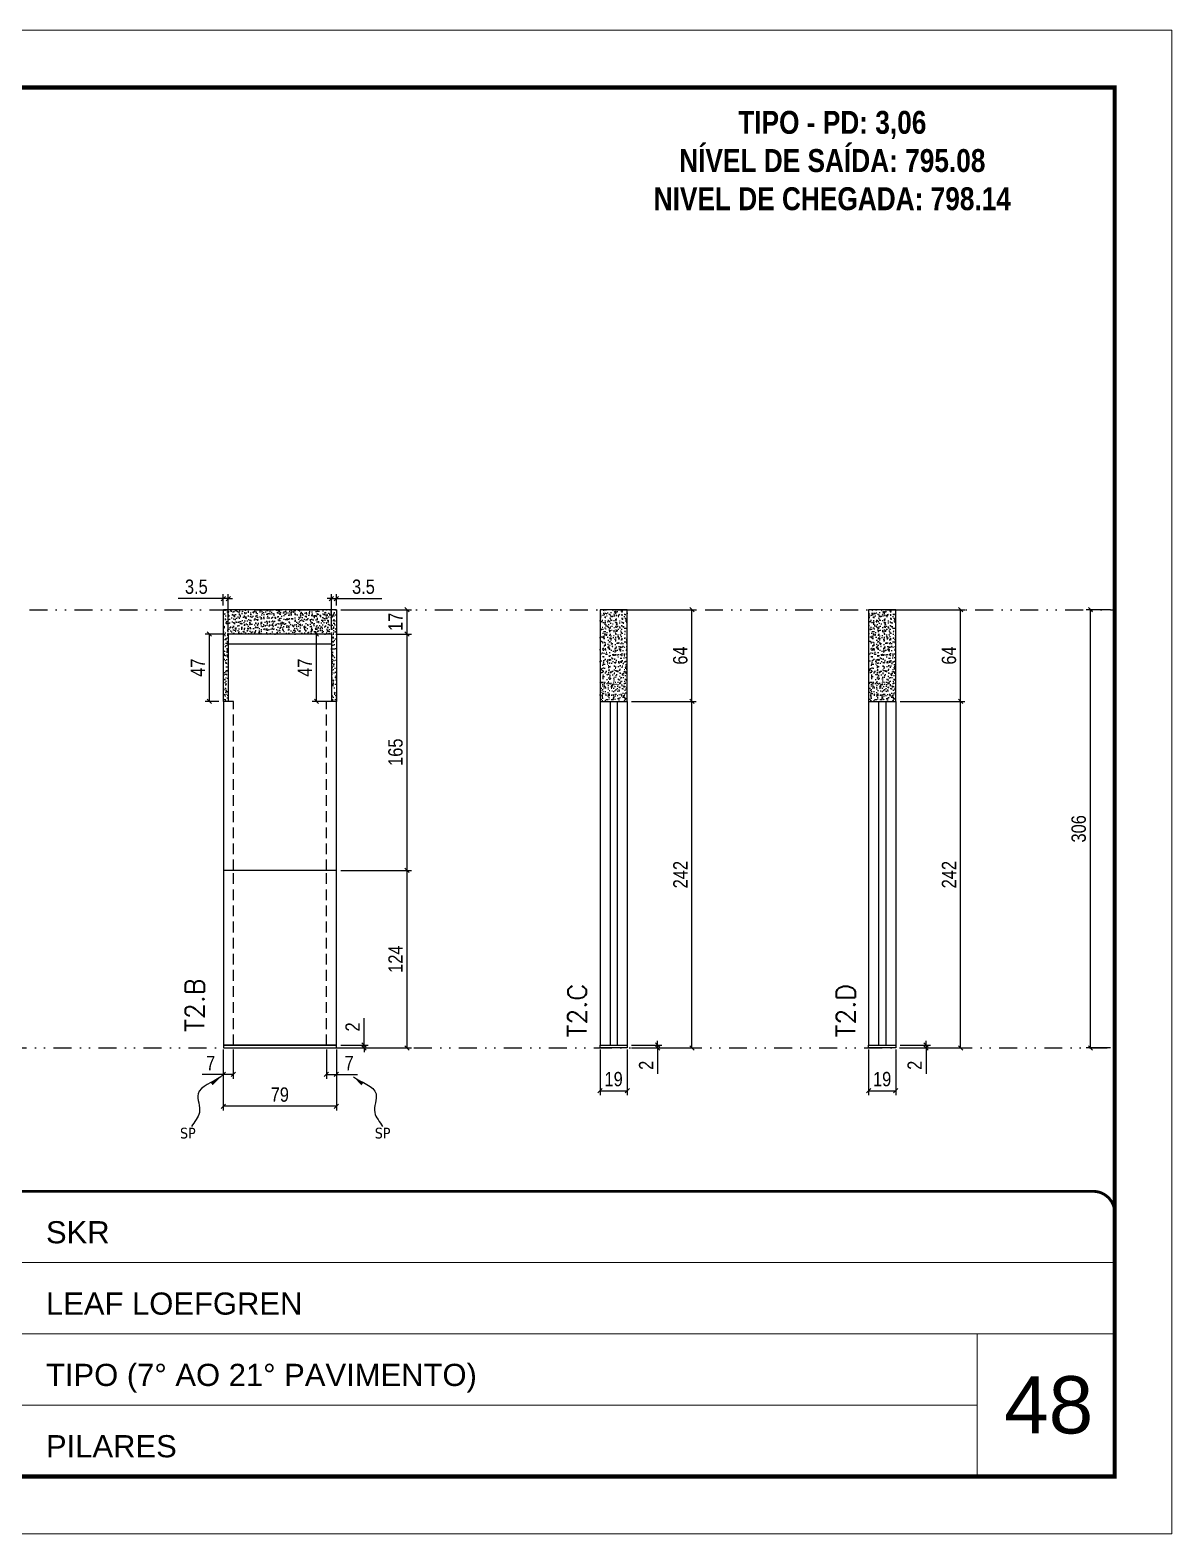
# Model space of a CAD drawing. Extents: x 14400 to 27878, y -21631 to 6985.
# Drawn here: x 19856 to 20653, y -6700 to -5650 of the extents above; entities that cross this region are included whole.
import ezdxf

# ---------------------------------------------------------------- set-up
doc = ezdxf.new("R2010")
doc.units = 0
for name, pattern in [('CONTINUO', [0]), ('DASHED', [0.75, 0.5, -0.25]), ('DIVIDE2', [0.625, 0.25, -0.125, 0, -0.125, 0, -0.125]), ('HIDDEN', [0.375, 0.25, -0.125])]:
    doc.linetypes.add(name, pattern=pattern)
for name, color, linetype, lineweight in [('CARIMBO', 255, 'Continuous', 9), ('Folhas', 255, 'Continuous', 9), ('SARRAFO DE PRESSAO', 251, 'DASHED', 9), ('Texto Seção', 7, 'Continuous', 15)]:
    doc.layers.add(name, color=color, linetype=linetype, lineweight=lineweight)
for name, color, linetype in [('COTA', 241, 'Continuous'), ('NOMENCLATURA', 7, 'Continuous'), ('Nível', 160, 'Continuous'), ('Painéis', 200, 'Continuous'), ('SARR_2.2x7', 40, 'Continuous'), ('Sarrafo de Pressão', 42, 'HIDDEN'), ('texto', 7, 'Continuous')]:
    doc.layers.add(name, color=color, linetype=linetype)
doc.styles.add('ARIAL', font='arial.ttf')
doc.styles.add('COTA TECNICA', font='techl___.ttf', dxfattribs={"height": 10})
doc.styles.add('COTA TECNICA-50', font='techl___.ttf', dxfattribs={"height": 10})
doc.styles.add('REGUA-120', font='ROMANS.shx', dxfattribs={"height": 15})
doc.styles.add('ROMANC', font='techb___.ttf', dxfattribs={"height": 2.5})
doc.styles.get("Standard").update_dxf_attribs({"font": 'arial.ttf'})
doc.dimstyles.new('COTA PAINEL-50', dxfattribs={"dimtxt": 10, "dimasz": 3, "dimexe": 3, "dimexo": 3, "dimgap": 3, "dimtad": 1, "dimdec": 1, "dimzin": 12, "dimdsep": 46, "dimtxsty": 'COTA TECNICA-50', "dimblk1": 'OBLIQUE', "dimblk2": 'OBLIQUE', "dimsah": 1, "dimcen": 0.9, "dimclrd": 4, "dimclre": 4, "dimclrt": 240, "dimadec": 1, "dimazin": 3, "dimtfac": 1, "dimtdec": 1, "dimtmove": 0, "dimatfit": 3, "dimfxl": 1, "dimtolj": 1, "dimtzin": 12, "dimarcsym": 0})
doc.dimstyles.new('PAINEL', dxfattribs={"dimtxt": 10, "dimasz": 3, "dimexe": 3, "dimexo": 3, "dimgap": 3, "dimtad": 1, "dimdec": 1, "dimzin": 12, "dimdsep": 46, "dimtxsty": 'COTA TECNICA', "dimblk1": 'OBLIQUE', "dimblk2": 'OBLIQUE', "dimsah": 1, "dimcen": 0.9, "dimclrd": 4, "dimclre": 4, "dimclrt": 240, "dimadec": 1, "dimazin": 3, "dimtfac": 1, "dimtdec": 1, "dimtmove": 0, "dimatfit": 3, "dimfxl": 1, "dimtolj": 1, "dimtzin": 12, "dimarcsym": 0})
doc.dimstyles.get("Standard").update_dxf_attribs({"dimtxt": 0.18, "dimasz": 0.18, "dimexe": 0.18, "dimexo": 0.0625, "dimgap": 0.09, "dimtad": 0, "dimtih": 1, "dimtoh": 1, "dimdec": 4, "dimzin": 0, "dimdsep": 46, "dimtxsty": 'Standard', "dimcen": 0.09, "dimadec": 0, "dimazin": 0, "dimtfac": 1, "dimtdec": 4, "dimtofl": 0, "dimtmove": 0, "dimatfit": 3, "dimfxl": 1, "dimtolj": 1, "dimtzin": 0, "dimarcsym": 0})

# ---------------------------------------------------------------- blocks, each defined once
blk = doc.blocks.new('9999999999')
at = {"color": 30, "linetype": 'CONTINUO'}
for p, q in [((98564.6, 34379.6), (99584, 34379.6)), ((98564.6, 34329.8), (99488, 34329.8)), ((99584, 34329.8), (99488, 34329.8)), ((99488, 34329.8), (99488, 34230.2)), ((98564.6, 34280), (99488, 34280))]:
    blk.add_line(p, q, dxfattribs=at)
at = {"color": 30, "linetype": 'CONTINUO', "const_width": 2}
blk.add_lwpolyline([(99584, 34230.2), (99584, 34414.4, 0.414214), (99569, 34429.4), (98229, 34429.4, 0.414214), (98214, 34414.4), (98214, 34245.2, 0.414214), (98229, 34230.2), (99584, 34230.2)], format="xyb", dxfattribs=at)
at = {"layer": 'Folhas'}
blk.add_lwpolyline([(98139, 34190.2), (99624, 34190.2), (99624, 35240.2), (98139, 35240.2)], close=True, dxfattribs=at)
at = {"layer": 'Folhas', "color": 30, "const_width": 3}
blk.add_lwpolyline([(98214, 34230.2), (99584, 34230.2), (99584, 35200.2), (98214, 35200.2)], close=True, dxfattribs=at)
at = {"color": 7, "linetype": 'Continuous', "ltscale": 5, "style": 'ARIAL'}
for s, height, p in [('SKR', 15.48, (98837.7, 34393.1)), ('LEAF LOEFGREN', 15.483, (98837.7, 34343.3)), ('TIPO (7° AO 21° PAVIMENTO)', 15.483, (98837.7, 34293.5)), ('PILARES', 15.48, (98837.7, 34243.7))]:
    blk.add_text(s, height=height, dxfattribs=at).set_placement(p)
blk = doc.blocks.new('_Oblique')
at = {"color": 0, "linetype": 'ByBlock', "lineweight": -2}
blk.add_line((-0.5, -0.5), (0.5, 0.5), dxfattribs=at)
blk = doc.blocks.new('*D2306')
at = {"layer": 'COTA', "color": 4, "lineweight": -2, "transparency": 16777216}
for p, q in [((20610.5, -6054.3), (20593.6, -6054.3)), ((20596.6, -6360.3), (20596.6, -6054.3)), ((20610.5, -6360.3), (20593.6, -6360.3))]:
    blk.add_line(p, q, dxfattribs=at)
at = {"layer": 'Defpoints', "color": 0, "transparency": 16777216}
for p in [(20596.6, -6054.3), (20613.5, -6054.3), (20613.5, -6360.3)]:
    blk.add_point(p, dxfattribs=at)
at = {"layer": 'COTA', "color": 4, "lineweight": -2, "transparency": 16777216, "xscale": 3, "yscale": 3, "zscale": 3}
for p, rotation in [((20596.6, -6054.3), 90), ((20596.6, -6360.3), 270)]:
    blk.add_blockref('_Oblique', p, dxfattribs=dict(at, rotation=rotation))
at = {"layer": 'COTA', "color": 240, "transparency": 16777216, "insert": (20588.4, -6207.3), "char_height": 10, "attachment_point": 5, "rotation": 90, "style": 'COTA TECNICA'}
blk.add_mtext('\\A1;306', dxfattribs=at)
blk = doc.blocks.new('*D2315')
at = {"layer": 'COTA', "color": 4, "lineweight": -2, "transparency": 16777216}
for p, q in [((19991, -6361.3), (19991, -6404)), ((20070, -6361.3), (20070, -6404)), ((20070, -6401), (19991, -6401))]:
    blk.add_line(p, q, dxfattribs=at)
at = {"layer": 'Defpoints', "color": 0, "transparency": 16777216}
for p in [(19991, -6358.3), (20070, -6358.3), (19991, -6401)]:
    blk.add_point(p, dxfattribs=at)
at = {"layer": 'COTA', "color": 4, "lineweight": -2, "transparency": 16777216, "xscale": 3, "yscale": 3, "zscale": 3, "rotation": 180}
blk.add_blockref('_Oblique', (19991, -6401), dxfattribs=at)
at = {"layer": 'COTA', "color": 4, "lineweight": -2, "transparency": 16777216, "xscale": 3, "yscale": 3, "zscale": 3}
blk.add_blockref('_Oblique', (20070, -6401), dxfattribs=at)
at = {"layer": 'COTA', "color": 240, "transparency": 16777216, "insert": (20030.5, -6392.9), "char_height": 10, "attachment_point": 5, "style": 'COTA TECNICA'}
blk.add_mtext('\\A1;79', dxfattribs=at)
blk = doc.blocks.new('*D2316')
at = {"layer": 'COTA', "color": 4, "lineweight": -2, "transparency": 16777216}
for p, q in [((20063, -6361.3), (20063, -6381.8)), ((20070, -6363.3), (20070, -6381.8)), ((20063, -6378.8), (20070, -6378.8)), ((20070, -6378.8), (20084.8, -6378.8))]:
    blk.add_line(p, q, dxfattribs=at)
at = {"layer": 'Defpoints', "color": 0, "transparency": 16777216}
for p in [(20063, -6358.3), (20070, -6360.3), (20070, -6378.8)]:
    blk.add_point(p, dxfattribs=at)
at = {"layer": 'COTA', "color": 4, "lineweight": -2, "transparency": 16777216, "xscale": 3, "yscale": 3, "zscale": 3, "rotation": 180}
blk.add_blockref('_Oblique', (20063, -6378.8), dxfattribs=at)
at = {"layer": 'COTA', "color": 4, "lineweight": -2, "transparency": 16777216, "xscale": 3, "yscale": 3, "zscale": 3}
blk.add_blockref('_Oblique', (20070, -6378.8), dxfattribs=at)
at = {"layer": 'COTA', "color": 240, "transparency": 16777216, "insert": (20078.9, -6370.8), "char_height": 10, "attachment_point": 5, "style": 'COTA TECNICA-50'}
blk.add_mtext('\\A1;7', dxfattribs=at)
blk = doc.blocks.new('*D2317')
at = {"layer": 'COTA', "color": 4, "lineweight": -2, "transparency": 16777216}
for p, q in [((19998, -6361.3), (19998, -6381.8)), ((19991, -6363.3), (19991, -6381.8)), ((19991, -6378.8), (19976.3, -6378.8)), ((19998, -6378.8), (19991, -6378.8))]:
    blk.add_line(p, q, dxfattribs=at)
at = {"layer": 'Defpoints', "color": 0, "transparency": 16777216}
for p in [(19991, -6360.3), (19998, -6358.3), (19991, -6378.8)]:
    blk.add_point(p, dxfattribs=at)
at = {"layer": 'COTA', "color": 4, "lineweight": -2, "transparency": 16777216, "xscale": 3, "yscale": 3, "zscale": 3, "rotation": 180}
blk.add_blockref('_Oblique', (19991, -6378.8), dxfattribs=at)
at = {"layer": 'COTA', "color": 4, "lineweight": -2, "transparency": 16777216, "xscale": 3, "yscale": 3, "zscale": 3}
blk.add_blockref('_Oblique', (19998, -6378.8), dxfattribs=at)
at = {"layer": 'COTA', "color": 240, "transparency": 16777216, "insert": (19982.2, -6370.8), "char_height": 10, "attachment_point": 5, "style": 'COTA TECNICA-50'}
blk.add_mtext('\\A1;7', dxfattribs=at)
blk = doc.blocks.new('*D2319')
at = {"layer": 'COTA', "color": 4, "linetype": 'ByBlock', "lineweight": -2, "transparency": 16777216}
for p, q in [((20073, -6236.3), (20122.4, -6236.3)), ((20119.4, -6360.3), (20119.4, -6236.3)), ((20073, -6360.3), (20122.4, -6360.3))]:
    blk.add_line(p, q, dxfattribs=at)
at = {"layer": 'Defpoints', "color": 0, "linetype": 'ByBlock', "transparency": 16777216}
for p in [(20070, -6236.3), (20119.4, -6236.3), (20070, -6360.3)]:
    blk.add_point(p, dxfattribs=at)
at = {"layer": 'COTA', "color": 4, "linetype": 'ByBlock', "lineweight": -2, "transparency": 16777216, "xscale": 3, "yscale": 3, "zscale": 3}
for p, rotation in [((20119.4, -6236.3), 90), ((20119.4, -6360.3), 270)]:
    blk.add_blockref('_Oblique', p, dxfattribs=dict(at, rotation=rotation))
at = {"layer": 'COTA', "color": 240, "linetype": 'ByBlock', "transparency": 16777216, "insert": (20111.3, -6298.3), "char_height": 10, "attachment_point": 5, "rotation": 90, "style": 'COTA TECNICA'}
blk.add_mtext('\\A1;124', dxfattribs=at)
blk = doc.blocks.new('*D2318')
at = {"layer": 'COTA', "color": 4, "lineweight": -2, "transparency": 16777216}
for p, q in [((20089.3, -6358.3), (20089.3, -6339.5)), ((20073, -6358.3), (20092.3, -6358.3)), ((20073, -6360.3), (20092.3, -6360.3)), ((20089.3, -6360.3), (20089.3, -6358.3)), ((20089.3, -6360.3), (20089.3, -6363.3))]:
    blk.add_line(p, q, dxfattribs=at)
at = {"layer": 'Defpoints', "color": 0, "transparency": 16777216}
for p in [(20070, -6358.3), (20070, -6360.3), (20089.3, -6360.3)]:
    blk.add_point(p, dxfattribs=at)
at = {"layer": 'COTA', "color": 4, "lineweight": -2, "transparency": 16777216, "xscale": 3, "yscale": 3, "zscale": 3}
for p, rotation in [((20089.3, -6358.3), 270), ((20089.3, -6360.3), 90)]:
    blk.add_blockref('_Oblique', p, dxfattribs=dict(at, rotation=rotation))
at = {"layer": 'COTA', "color": 240, "transparency": 16777216, "insert": (20081.3, -6345.6), "char_height": 10, "attachment_point": 5, "rotation": 90, "style": 'COTA TECNICA-50'}
blk.add_mtext('\\A1;2', dxfattribs=at)
blk = doc.blocks.new('*D2320')
at = {"layer": 'COTA', "color": 4, "linetype": 'ByBlock', "lineweight": -2, "transparency": 16777216}
for p, q in [((20073, -6236.3), (20122.4, -6236.3)), ((20119.4, -6360.3), (20119.4, -6236.3)), ((20073, -6360.3), (20122.4, -6360.3))]:
    blk.add_line(p, q, dxfattribs=at)
at = {"layer": 'Defpoints', "color": 0, "linetype": 'ByBlock', "transparency": 16777216}
for p in [(20070, -6236.3), (20119.4, -6236.3), (20070, -6360.3)]:
    blk.add_point(p, dxfattribs=at)
at = {"layer": 'COTA', "color": 4, "linetype": 'ByBlock', "lineweight": -2, "transparency": 16777216, "xscale": 3, "yscale": 3, "zscale": 3}
for p, rotation in [((20119.4, -6236.3), 90), ((20119.4, -6360.3), 270)]:
    blk.add_blockref('_Oblique', p, dxfattribs=dict(at, rotation=rotation))
at = {"layer": 'COTA', "color": 240, "linetype": 'ByBlock', "transparency": 16777216, "insert": (20111.3, -6298.3), "char_height": 10, "attachment_point": 5, "rotation": 90, "style": 'COTA TECNICA'}
blk.add_mtext('\\A1;124', dxfattribs=at)
blk = doc.blocks.new('*D2321')
at = {"layer": 'COTA', "color": 4, "lineweight": -2, "transparency": 16777216}
for p, q in [((20073, -6054.3), (20122.4, -6054.3)), ((20119.4, -6071.3), (20119.4, -6054.3)), ((20069.5, -6071.3), (20122.4, -6071.3))]:
    blk.add_line(p, q, dxfattribs=at)
at = {"layer": 'Defpoints', "color": 0, "transparency": 16777216}
for p in [(20070, -6054.3), (20119.4, -6054.3), (20066.5, -6071.3)]:
    blk.add_point(p, dxfattribs=at)
at = {"layer": 'COTA', "color": 4, "lineweight": -2, "transparency": 16777216, "xscale": 3, "yscale": 3, "zscale": 3}
for p, rotation in [((20119.4, -6054.3), 90), ((20119.4, -6071.3), 270)]:
    blk.add_blockref('_Oblique', p, dxfattribs=dict(at, rotation=rotation))
at = {"layer": 'COTA', "color": 240, "transparency": 16777216, "insert": (20111.3, -6062.8), "char_height": 10, "attachment_point": 5, "rotation": 90, "style": 'COTA TECNICA'}
blk.add_mtext('\\A1;17', dxfattribs=at)
blk = doc.blocks.new('*D2322')
at = {"layer": 'COTA', "color": 4, "lineweight": -2, "transparency": 16777216}
for p, q in [((20069.5, -6071.3), (20122.4, -6071.3)), ((20119.4, -6236.3), (20119.4, -6071.3)), ((20073, -6236.3), (20122.4, -6236.3))]:
    blk.add_line(p, q, dxfattribs=at)
at = {"layer": 'Defpoints', "color": 0, "transparency": 16777216}
for p in [(20066.5, -6071.3), (20119.4, -6071.3), (20070, -6236.3)]:
    blk.add_point(p, dxfattribs=at)
at = {"layer": 'COTA', "color": 4, "lineweight": -2, "transparency": 16777216, "xscale": 3, "yscale": 3, "zscale": 3}
for p, rotation in [((20119.4, -6071.3), 90), ((20119.4, -6236.3), 270)]:
    blk.add_blockref('_Oblique', p, dxfattribs=dict(at, rotation=rotation))
at = {"layer": 'COTA', "color": 240, "transparency": 16777216, "insert": (20111.3, -6153.8), "char_height": 10, "attachment_point": 5, "rotation": 90, "style": 'COTA TECNICA'}
blk.add_mtext('\\A1;165', dxfattribs=at)
blk = doc.blocks.new('*D2323')
at = {"layer": 'COTA', "color": 4, "lineweight": -2, "transparency": 16777216}
for p, q in [((20254.1, -6361.3), (20254.1, -6393.2)), ((20273.1, -6361.3), (20273.1, -6393.2)), ((20254.1, -6390.2), (20273.1, -6390.2))]:
    blk.add_line(p, q, dxfattribs=at)
at = {"layer": 'Defpoints', "color": 0, "transparency": 16777216}
for p in [(20254.1, -6358.3), (20273.1, -6358.3), (20273.1, -6390.2)]:
    blk.add_point(p, dxfattribs=at)
at = {"layer": 'COTA', "color": 4, "lineweight": -2, "transparency": 16777216, "xscale": 3, "yscale": 3, "zscale": 3, "rotation": 180}
blk.add_blockref('_Oblique', (20254.1, -6390.2), dxfattribs=at)
at = {"layer": 'COTA', "color": 4, "lineweight": -2, "transparency": 16777216, "xscale": 3, "yscale": 3, "zscale": 3}
blk.add_blockref('_Oblique', (20273.1, -6390.2), dxfattribs=at)
at = {"layer": 'COTA', "color": 240, "transparency": 16777216, "insert": (20263.6, -6382.1), "char_height": 10, "attachment_point": 5, "style": 'COTA TECNICA'}
blk.add_mtext('\\A1;19', dxfattribs=at)
blk = doc.blocks.new('*D2324')
at = {"layer": 'COTA', "color": 4, "lineweight": -2, "transparency": 16777216}
for p, q in [((20276.1, -6358.3), (20297.3, -6358.3)), ((20276.1, -6360.3), (20297.3, -6360.3)), ((20294.3, -6358.3), (20294.3, -6355.3)), ((20294.3, -6358.3), (20294.3, -6360.3)), ((20294.3, -6360.3), (20294.3, -6378.4))]:
    blk.add_line(p, q, dxfattribs=at)
at = {"layer": 'Defpoints', "color": 0, "transparency": 16777216}
for p in [(20273.1, -6358.3), (20273.1, -6360.3), (20294.3, -6358.3)]:
    blk.add_point(p, dxfattribs=at)
at = {"layer": 'COTA', "color": 4, "lineweight": -2, "transparency": 16777216, "xscale": 3, "yscale": 3, "zscale": 3}
for p, rotation in [((20294.3, -6358.3), 270), ((20294.3, -6360.3), 90)]:
    blk.add_blockref('_Oblique', p, dxfattribs=dict(at, rotation=rotation))
at = {"layer": 'COTA', "color": 240, "transparency": 16777216, "insert": (20286.3, -6372.4), "char_height": 10, "attachment_point": 5, "rotation": 90, "style": 'COTA TECNICA-50'}
blk.add_mtext('\\A1;2', dxfattribs=at)
blk = doc.blocks.new('*D2325')
at = {"layer": 'COTA', "color": 4, "lineweight": -2, "transparency": 16777216}
for p, q in [((20276.1, -6118.3), (20321.3, -6118.3)), ((20318.3, -6360.3), (20318.3, -6118.3)), ((20276.1, -6360.3), (20321.3, -6360.3))]:
    blk.add_line(p, q, dxfattribs=at)
at = {"layer": 'Defpoints', "color": 0, "transparency": 16777216}
for p in [(20273.1, -6118.3), (20318.3, -6118.3), (20273.1, -6360.3)]:
    blk.add_point(p, dxfattribs=at)
at = {"layer": 'COTA', "color": 4, "lineweight": -2, "transparency": 16777216, "xscale": 3, "yscale": 3, "zscale": 3}
for p, rotation in [((20318.3, -6118.3), 90), ((20318.3, -6360.3), 270)]:
    blk.add_blockref('_Oblique', p, dxfattribs=dict(at, rotation=rotation))
at = {"layer": 'COTA', "color": 240, "transparency": 16777216, "insert": (20310.2, -6239.3), "char_height": 10, "attachment_point": 5, "rotation": 90, "style": 'COTA TECNICA-50'}
blk.add_mtext('\\A1;242', dxfattribs=at)
blk = doc.blocks.new('*D2326')
at = {"layer": 'COTA', "color": 4, "lineweight": -2, "transparency": 16777216}
for p, q in [((20276.1, -6054.3), (20321.3, -6054.3)), ((20318.3, -6118.3), (20318.3, -6054.3)), ((20276.1, -6118.3), (20321.3, -6118.3))]:
    blk.add_line(p, q, dxfattribs=at)
at = {"layer": 'Defpoints', "color": 0, "transparency": 16777216}
for p in [(20273.1, -6054.3), (20318.3, -6054.3), (20273.1, -6118.3)]:
    blk.add_point(p, dxfattribs=at)
at = {"layer": 'COTA', "color": 4, "lineweight": -2, "transparency": 16777216, "xscale": 3, "yscale": 3, "zscale": 3}
for p, rotation in [((20318.3, -6054.3), 90), ((20318.3, -6118.3), 270)]:
    blk.add_blockref('_Oblique', p, dxfattribs=dict(at, rotation=rotation))
at = {"layer": 'COTA', "color": 240, "transparency": 16777216, "insert": (20310.2, -6086.3), "char_height": 10, "attachment_point": 5, "rotation": 90, "style": 'COTA TECNICA'}
blk.add_mtext('\\A1;64', dxfattribs=at)
blk = doc.blocks.new('*D2327')
at = {"layer": 'COTA', "color": 4, "lineweight": -2, "transparency": 16777216}
for p, q in [((20441.6, -6361.3), (20441.6, -6393.2)), ((20460.6, -6361.3), (20460.6, -6393.2)), ((20441.6, -6390.2), (20460.6, -6390.2))]:
    blk.add_line(p, q, dxfattribs=at)
at = {"layer": 'Defpoints', "color": 0, "transparency": 16777216}
for p in [(20441.6, -6358.3), (20460.6, -6358.3), (20460.6, -6390.2)]:
    blk.add_point(p, dxfattribs=at)
at = {"layer": 'COTA', "color": 4, "lineweight": -2, "transparency": 16777216, "xscale": 3, "yscale": 3, "zscale": 3, "rotation": 180}
blk.add_blockref('_Oblique', (20441.6, -6390.2), dxfattribs=at)
at = {"layer": 'COTA', "color": 4, "lineweight": -2, "transparency": 16777216, "xscale": 3, "yscale": 3, "zscale": 3}
blk.add_blockref('_Oblique', (20460.6, -6390.2), dxfattribs=at)
at = {"layer": 'COTA', "color": 240, "transparency": 16777216, "insert": (20451.1, -6382.1), "char_height": 10, "attachment_point": 5, "style": 'COTA TECNICA'}
blk.add_mtext('\\A1;19', dxfattribs=at)
blk = doc.blocks.new('*D2328')
at = {"layer": 'COTA', "color": 4, "lineweight": -2, "transparency": 16777216}
for p, q in [((20463.6, -6358.3), (20484.8, -6358.3)), ((20463.6, -6360.3), (20484.8, -6360.3)), ((20481.8, -6358.3), (20481.8, -6355.3)), ((20481.8, -6358.3), (20481.8, -6360.3)), ((20481.8, -6360.3), (20481.8, -6378.4))]:
    blk.add_line(p, q, dxfattribs=at)
at = {"layer": 'Defpoints', "color": 0, "transparency": 16777216}
for p in [(20460.6, -6358.3), (20460.6, -6360.3), (20481.8, -6358.3)]:
    blk.add_point(p, dxfattribs=at)
at = {"layer": 'COTA', "color": 4, "lineweight": -2, "transparency": 16777216, "xscale": 3, "yscale": 3, "zscale": 3}
for p, rotation in [((20481.8, -6358.3), 270), ((20481.8, -6360.3), 90)]:
    blk.add_blockref('_Oblique', p, dxfattribs=dict(at, rotation=rotation))
at = {"layer": 'COTA', "color": 240, "transparency": 16777216, "insert": (20473.8, -6372.4), "char_height": 10, "attachment_point": 5, "rotation": 90, "style": 'COTA TECNICA-50'}
blk.add_mtext('\\A1;2', dxfattribs=at)
blk = doc.blocks.new('*D2329')
at = {"layer": 'COTA', "color": 4, "lineweight": -2, "transparency": 16777216}
for p, q in [((20463.6, -6118.3), (20508.9, -6118.3)), ((20505.9, -6360.3), (20505.9, -6118.3)), ((20463.6, -6360.3), (20508.9, -6360.3))]:
    blk.add_line(p, q, dxfattribs=at)
at = {"layer": 'Defpoints', "color": 0, "transparency": 16777216}
for p in [(20460.6, -6118.3), (20505.9, -6118.3), (20460.6, -6360.3)]:
    blk.add_point(p, dxfattribs=at)
at = {"layer": 'COTA', "color": 4, "lineweight": -2, "transparency": 16777216, "xscale": 3, "yscale": 3, "zscale": 3}
for p, rotation in [((20505.9, -6118.3), 90), ((20505.9, -6360.3), 270)]:
    blk.add_blockref('_Oblique', p, dxfattribs=dict(at, rotation=rotation))
at = {"layer": 'COTA', "color": 240, "transparency": 16777216, "insert": (20497.8, -6239.3), "char_height": 10, "attachment_point": 5, "rotation": 90, "style": 'COTA TECNICA-50'}
blk.add_mtext('\\A1;242', dxfattribs=at)
blk = doc.blocks.new('*D2330')
at = {"layer": 'COTA', "color": 4, "lineweight": -2, "transparency": 16777216}
for p, q in [((20463.6, -6054.3), (20508.9, -6054.3)), ((20505.9, -6118.3), (20505.9, -6054.3)), ((20463.6, -6118.3), (20508.9, -6118.3))]:
    blk.add_line(p, q, dxfattribs=at)
at = {"layer": 'Defpoints', "color": 0, "transparency": 16777216}
for p in [(20460.6, -6054.3), (20505.9, -6054.3), (20460.6, -6118.3)]:
    blk.add_point(p, dxfattribs=at)
at = {"layer": 'COTA', "color": 4, "lineweight": -2, "transparency": 16777216, "xscale": 3, "yscale": 3, "zscale": 3}
for p, rotation in [((20505.9, -6054.3), 90), ((20505.9, -6118.3), 270)]:
    blk.add_blockref('_Oblique', p, dxfattribs=dict(at, rotation=rotation))
at = {"layer": 'COTA', "color": 240, "transparency": 16777216, "insert": (20497.8, -6086.3), "char_height": 10, "attachment_point": 5, "rotation": 90, "style": 'COTA TECNICA'}
blk.add_mtext('\\A1;64', dxfattribs=at)
blk = doc.blocks.new('*D3022')
at = {"layer": 'COTA', "color": 4, "lineweight": -2, "transparency": 16777216}
for p, q in [((19991, -6046.5), (19959.4, -6046.5)), ((19991, -6051.3), (19991, -6043.5)), ((19994.5, -6046.5), (19991, -6046.5)), ((19994.5, -6068.3), (19994.5, -6043.5)), ((19994.5, -6046.5), (19997.5, -6046.5))]:
    blk.add_line(p, q, dxfattribs=at)
at = {"layer": 'Defpoints', "color": 0, "transparency": 16777216}
for p in [(19991, -6046.5), (19991, -6054.3), (19994.5, -6071.3)]:
    blk.add_point(p, dxfattribs=at)
at = {"layer": 'COTA', "color": 4, "lineweight": -2, "transparency": 16777216, "xscale": 3, "yscale": 3, "zscale": 3}
blk.add_blockref('_Oblique', (19991, -6046.5), dxfattribs=at)
at = {"layer": 'COTA', "color": 4, "lineweight": -2, "transparency": 16777216, "xscale": 3, "yscale": 3, "zscale": 3, "rotation": 180}
blk.add_blockref('_Oblique', (19994.5, -6046.5), dxfattribs=at)
at = {"layer": 'COTA', "color": 240, "transparency": 16777216, "insert": (19972.2, -6038.3), "char_height": 10, "attachment_point": 5, "style": 'COTA TECNICA'}
blk.add_mtext('\\A1;3.5', dxfattribs=at)
blk = doc.blocks.new('*D3023')
at = {"layer": 'COTA', "color": 4, "lineweight": -2, "transparency": 16777216}
for p, q in [((20066.5, -6046.5), (20063.5, -6046.5)), ((20066.5, -6068.3), (20066.5, -6043.5)), ((20066.5, -6046.5), (20070, -6046.5)), ((20070, -6051.3), (20070, -6043.5)), ((20070, -6046.5), (20101.7, -6046.5))]:
    blk.add_line(p, q, dxfattribs=at)
at = {"layer": 'Defpoints', "color": 0, "transparency": 16777216}
for p in [(20070, -6046.5), (20070, -6054.3), (20066.5, -6071.3)]:
    blk.add_point(p, dxfattribs=at)
at = {"layer": 'COTA', "color": 4, "lineweight": -2, "transparency": 16777216, "xscale": 3, "yscale": 3, "zscale": 3}
blk.add_blockref('_Oblique', (20066.5, -6046.5), dxfattribs=at)
at = {"layer": 'COTA', "color": 4, "lineweight": -2, "transparency": 16777216, "xscale": 3, "yscale": 3, "zscale": 3, "rotation": 180}
blk.add_blockref('_Oblique', (20070, -6046.5), dxfattribs=at)
at = {"layer": 'COTA', "color": 240, "transparency": 16777216, "insert": (20088.9, -6038.3), "char_height": 10, "attachment_point": 5, "style": 'COTA TECNICA'}
blk.add_mtext('\\A1;3.5', dxfattribs=at)
blk = doc.blocks.new('*D3024')
at = {"layer": 'COTA', "color": 4, "lineweight": -2, "transparency": 16777216}
for p, q in [((19991.5, -6071.3), (19978.3, -6071.3)), ((19981.3, -6118.3), (19981.3, -6071.3)), ((19988, -6118.3), (19978.3, -6118.3))]:
    blk.add_line(p, q, dxfattribs=at)
at = {"layer": 'Defpoints', "color": 0, "transparency": 16777216}
for p in [(19981.3, -6071.3), (19994.5, -6071.3), (19991, -6118.3)]:
    blk.add_point(p, dxfattribs=at)
at = {"layer": 'COTA', "color": 4, "lineweight": -2, "transparency": 16777216, "xscale": 3, "yscale": 3, "zscale": 3}
for p, rotation in [((19981.3, -6071.3), 90), ((19981.3, -6118.3), 270)]:
    blk.add_blockref('_Oblique', p, dxfattribs=dict(at, rotation=rotation))
at = {"layer": 'COTA', "color": 240, "transparency": 16777216, "insert": (19973.3, -6094.8), "char_height": 10, "attachment_point": 5, "rotation": 90, "style": 'COTA TECNICA'}
blk.add_mtext('\\A1;47', dxfattribs=at)
blk = doc.blocks.new('*D3025')
at = {"layer": 'COTA', "color": 4, "lineweight": -2, "transparency": 16777216}
for p, q in [((20063.5, -6071.3), (20053.1, -6071.3)), ((20056.1, -6118.3), (20056.1, -6071.3)), ((20063.5, -6118.3), (20053.1, -6118.3))]:
    blk.add_line(p, q, dxfattribs=at)
at = {"layer": 'Defpoints', "color": 0, "transparency": 16777216}
for p in [(20056.1, -6071.3), (20066.5, -6071.3), (20066.5, -6118.3)]:
    blk.add_point(p, dxfattribs=at)
at = {"layer": 'COTA', "color": 4, "lineweight": -2, "transparency": 16777216, "xscale": 3, "yscale": 3, "zscale": 3}
for p, rotation in [((20056.1, -6071.3), 90), ((20056.1, -6118.3), 270)]:
    blk.add_blockref('_Oblique', p, dxfattribs=dict(at, rotation=rotation))
at = {"layer": 'COTA', "color": 240, "transparency": 16777216, "insert": (20048, -6094.8), "char_height": 10, "attachment_point": 5, "rotation": 90, "style": 'COTA TECNICA'}
blk.add_mtext('\\A1;47', dxfattribs=at)

msp = doc.modelspace()

# ---------------------------------------------------------------- hatches: boundary and pattern name
at = {"layer": 'COTA'}
h = msp.add_hatch(dxfattribs=at)
h.set_pattern_fill('AR-CONC', color=256, scale=0.03)
h.paths.add_polyline_path([(20070.05, -6054.316), (19991.05, -6054.316), (19991.05, -6118.316), (19994.55, -6118.316), (19994.55, -6071.316), (20066.55, -6071.316), (20066.55, -6118.316), (20070.05, -6118.316)])
h = msp.add_hatch(dxfattribs=at)
h.set_pattern_fill('AR-CONC', color=256, scale=0.03)
h.set_pattern_definition([(50, (4801.6473, -9193.601), (5.4655401, -0.4781726), [0.5715, -6.2865]), (355, (4801.6473, -9193.601), (-1.0573026, 5.7317054), [0.4572, -5.0292175]), (100.451445, (4802.103, -9193.6407), (4.4082374, 5.2535326), [0.4857003, -5.3427073]), (46.1842, (4801.647, -9192.077), (8.1323712, -1.2612698), [0.85725, -9.42975]), (96.63556, (4802.325, -9192.182), (7.122124, 7.4227837), [0.7285507, -8.0140682]), (351.18415, (4801.647, -9192.077), (7.122124, 7.4227837), [0.685799, -7.543792]), (21, (4802.4093, -9192.458), (4.5484317, -3.067956), [0.5715, -6.2865]), (326, (4802.4093, -9192.458), (1.8540609, 5.525639), [0.4572, -5.0292]), (71.451445, (4802.7883, -9192.7135), (6.4024926, 2.457683), [0.4857003, -5.3426981]), (37.5, (4801.6473, -9193.6009), (0.0926581, 2.53665117), [0, -4.96824, 0, -5.1054, 0, -5.04825]), (7.5, (4801.6473, -9193.6009), (2.00458988, 3.00541724), [0, -2.91084, 0, -4.85394, 0, -1.92405]), (327.5, (4799.948, -9193.6009), (4.06771786, -0.17186232), [0, -1.905, 0, -5.9436, 0, -7.8867]), (317.5, (4799.186, -9193.601), (4.44387544, 0.7627947), [0, -2.4765, 0, -3.94716, 0, -5.6007])])
h.paths.add_polyline_path([(20273.081, -6054.316), (20254.081, -6054.316), (20254.081, -6118.316), (20273.081, -6118.316)])
h = msp.add_hatch(dxfattribs=at)
h.set_pattern_fill('AR-CONC', color=256, scale=0.03)
h.set_pattern_definition([(50, (4989.2146, -9193.601), (5.4655401, -0.4781726), [0.5715, -6.2865]), (355, (4989.2146, -9193.601), (-1.0573026, 5.7317054), [0.4572, -5.0292175]), (100.451445, (4989.67, -9193.6407), (4.4082374, 5.2535326), [0.4857003, -5.3427073]), (46.1842, (4989.2146, -9192.077), (8.1323712, -1.2612698), [0.85725, -9.42975]), (96.63556, (4989.892, -9192.182), (7.122124, 7.4227837), [0.7285507, -8.0140682]), (351.18415, (4989.215, -9192.077), (7.122124, 7.4227837), [0.685799, -7.543792]), (21, (4989.9766, -9192.458), (4.5484317, -3.067956), [0.5715, -6.2865]), (326, (4989.9766, -9192.458), (1.8540609, 5.525639), [0.4572, -5.0292]), (71.451445, (4990.3556, -9192.7135), (6.4024926, 2.457683), [0.4857003, -5.3426981]), (37.5, (4989.2146, -9193.6009), (0.0926581, 2.53665117), [0, -4.96824, 0, -5.1054, 0, -5.04825]), (7.5, (4989.2146, -9193.6009), (2.00458988, 3.00541724), [0, -2.91084, 0, -4.85394, 0, -1.92405]), (327.5, (4987.5153, -9193.6009), (4.06771786, -0.17186232), [0, -1.905, 0, -5.9436, 0, -7.8867]), (317.5, (4986.7533, -9193.601), (4.44387544, 0.7627947), [0, -2.4765, 0, -3.94716, 0, -5.6007])])
h.paths.add_polyline_path([(20460.648, -6054.316), (20441.648, -6054.316), (20441.648, -6118.316), (20460.648, -6118.316)])

# ---------------------------------------------------------------- linework, layer by layer
for p, q in [((19991.05, -6118.316), (19991.05, -6054.316)), ((20070.05, -6054.316), (19991.05, -6054.316)), ((20070.05, -6054.316), (20070.05, -6118.316))]:
    msp.add_line(p, q, dxfattribs=at)
for points in [[(20254.081, -6118.316), (20273.081, -6118.316), (20273.081, -6054.316), (20254.081, -6054.316)], [(20441.648, -6118.316), (20460.648, -6118.316), (20460.648, -6054.316), (20441.648, -6054.316)]]:
    msp.add_lwpolyline(points, close=True, dxfattribs=at)
at = {"layer": 'Nível', "color": 4, "linetype": 'DIVIDE2', "ltscale": 50}
for p, q in [((19635.505, -6054.316), (20613.467, -6054.316)), ((19243.467, -6360.316), (20613.467, -6360.316))]:
    msp.add_line(p, q, dxfattribs=at)
at = {"layer": 'Painéis'}
for p, q in [((20066.55, -6071.316), (19994.55, -6071.316)), ((19994.55, -6118.316), (19994.55, -6071.316)), ((20066.55, -6071.316), (20066.55, -6118.316)), ((19991.05, -6118.316), (19991.05, -6358.316)), ((19998.05, -6118.316), (19991.05, -6118.316)), ((20070.05, -6118.316), (20063.05, -6118.316)), ((20070.05, -6358.316), (20070.05, -6118.316)), ((20254.081, -6118.316), (20254.081, -6358.316)), ((20254.081, -6118.316), (20273.081, -6118.316)), ((20273.081, -6118.316), (20273.081, -6358.316)), ((20441.648, -6118.316), (20441.648, -6358.316)), ((20441.648, -6118.316), (20460.648, -6118.316)), ((20460.648, -6118.316), (20460.648, -6358.316)), ((20070.05, -6236.316), (19991.05, -6236.316)), ((19991.05, -6358.316), (20070.05, -6358.316)), ((20254.081, -6358.316), (20273.081, -6358.316)), ((20254.081, -6360.316), (20254.081, -6358.316)), ((20273.081, -6360.316), (20254.081, -6360.316)), ((20273.081, -6358.316), (20273.081, -6360.316)), ((20441.648, -6358.316), (20460.648, -6358.316)), ((20441.648, -6360.316), (20441.648, -6358.316)), ((20460.648, -6360.316), (20441.648, -6360.316)), ((20460.648, -6358.316), (20460.648, -6360.316))]:
    msp.add_line(p, q, dxfattribs=at)
msp.add_lwpolyline([(20070.05, -6358.316), (19991.05, -6358.316), (19991.05, -6360.316), (20070.05, -6360.316)], close=True, dxfattribs=at)
at = {"layer": 'SARR_2.2x7'}
for p, q in [((20066.55, -6078.316), (19994.55, -6078.316)), ((20261.081, -6118.316), (20261.081, -6358.316)), ((20266.081, -6118.316), (20266.081, -6358.316)), ((20448.648, -6118.316), (20448.648, -6358.316)), ((20453.648, -6118.316), (20453.648, -6358.316))]:
    msp.add_line(p, q, dxfattribs=at)
at = {"layer": 'Sarrafo de Pressão', "ltscale": 30}
for p, q in [((19998.05, -6236.316), (19998.05, -6118.316)), ((20063.05, -6236.316), (20063.05, -6118.316)), ((19998.05, -6358.316), (19998.05, -6236.316)), ((20063.05, -6358.316), (20063.05, -6236.316))]:
    msp.add_line(p, q, dxfattribs=at)

# ---------------------------------------------------------------- block references
at = {"layer": 'SARRAFO DE PRESSAO', "color": 6, "linetype": 'ByBlock'}
msp.add_blockref('9999999999', (-78970.511, -40889.804), dxfattribs=at)

# ---------------------------------------------------------------- texts
at = {"layer": 'CARIMBO', "style": 'ARIAL'}
msp.add_text('48', height=40, dxfattribs=at).set_placement((20536.328, -6629.455))
at = {"layer": 'NOMENCLATURA', "color": 2, "insert": (20416.306, -5706.014), "char_height": 16, "attachment_point": 2, "style": 'ROMANC'}
msp.add_mtext_dynamic_manual_height_columns('TIPO - PD: 3,06\\PNÍVEL DE SAÍDA: 795.08\\PNIVEL DE CHEGADA: 798.14', width=432.35115, gutter_width=1, heights=[0], dxfattribs=at)
at = {"layer": 'texto', "color": 0, "char_height": 7.5, "attachment_point": 5}
for insert in [(19966.273, -6419.807), (20102.298, -6419.807)]:
    msp.add_mtext('{\\fTahoma|b0|i0|c0|p34;\\C4;SP}', dxfattribs=dict(at, insert=insert))
at = {"layer": 'Texto Seção', "char_height": 13, "attachment_point": 7, "rotation": 90, "style": 'REGUA-120'}
for s, insert, width in [('T2.B', (19977.579, -6349.064), 285.32988), ('T2.C', (20244.631, -6352.904), 370.6998), ('T2.D', (20432.198, -6352.904), 370.6998)]:
    msp.add_mtext(s, dxfattribs=dict(at, insert=insert, width=width))

# ---------------------------------------------------------------- dimensions: what is measured, and where the dimension line sits
at = {"layer": 'COTA'}
for base, p1, p2, dimstyle, picture, middle in [((19991.05, -6046.477), (19994.55, -6071.316), (19991.05, -6054.316), 'PAINEL', '*D3022', (19972.247, -6038.257)), ((20070.05, -6046.477), (20066.55, -6071.316), (20070.05, -6054.316), 'PAINEL', '*D3023', (20088.853, -6038.257)), ((20070.05, -6378.826), (20063.05, -6358.316), (20070.05, -6360.316), 'COTA PAINEL-50', '*D2316', (20078.915, -6370.753))]:
    dim = msp.add_linear_dim(base=base, p1=p1, p2=p2, dimstyle=dimstyle, dxfattribs=at)
    dim.commit()
    dim.dimension.update_dxf_attribs({"geometry": picture, "text_midpoint": middle})
for base, p1, p2, angle, dimstyle, picture, middle in [((20119.417, -6054.316), (20066.55, -6071.316), (20070.05, -6054.316), 90, 'PAINEL', '*D2321', (20111.344, -6062.816)), ((20318.292, -6054.316), (20273.081, -6118.316), (20273.081, -6054.316), 90, 'PAINEL', '*D2326', (20310.189, -6086.316)), ((20505.859, -6054.316), (20460.648, -6118.316), (20460.648, -6054.316), 90, 'PAINEL', '*D2330', (20497.756, -6086.316)), ((20596.632, -6054.316), (20613.467, -6360.316), (20613.467, -6054.316), 90, 'PAINEL', '*D2306', (20588.413, -6207.316)), ((19981.345, -6071.316), (19991.05, -6118.316), (19994.55, -6071.316), 90, 'PAINEL', '*D3024', (19973.272, -6094.816)), ((20056.119, -6071.316), (20066.55, -6118.316), (20066.55, -6071.316), 90, 'PAINEL', '*D3025', (20048.046, -6094.816)), ((20119.417, -6071.316), (20070.05, -6236.316), (20066.55, -6071.316), 90, 'PAINEL', '*D2322', (20111.308, -6153.816)), ((20318.292, -6118.316), (20273.081, -6360.316), (20273.081, -6118.316), 90, 'COTA PAINEL-50', '*D2325', (20310.218, -6239.316)), ((20505.859, -6118.316), (20460.648, -6360.316), (20460.648, -6118.316), 90, 'COTA PAINEL-50', '*D2329', (20497.786, -6239.316)), ((19991.05, -6378.826), (19998.05, -6358.316), (19991.05, -6360.316), 180, 'COTA PAINEL-50', '*D2317', (19982.184, -6370.753))]:
    dim = msp.add_linear_dim(base=base, p1=p1, p2=p2, angle=angle, dimstyle=dimstyle, dxfattribs=at)
    dim.commit()
    dim.dimension.update_dxf_attribs({"geometry": picture, "text_midpoint": middle})
at = {"layer": 'COTA', "linetype": 'ByBlock'}
for picture in ['*D2319', '*D2320']:
    dim = msp.add_aligned_dim(p1=(20070.05, -6360.316), p2=(20070.05, -6236.316), distance=-49.367, dimstyle='PAINEL', dxfattribs=at)
    dim.commit()
    dim.dimension.update_dxf_attribs({"geometry": picture, "text_midpoint": (20111.344, -6298.316)})
at = {"layer": 'COTA'}
for base, p1, p2, picture, middle in [((20089.308, -6360.316), (20070.05, -6358.316), (20070.05, -6360.316), '*D2318', (20089.308, -6345.569)), ((20294.274, -6358.316), (20273.081, -6360.316), (20273.081, -6358.316), '*D2324', (20294.274, -6372.371)), ((20481.842, -6358.316), (20460.648, -6360.316), (20460.648, -6358.316), '*D2328', (20481.842, -6372.371))]:
    dim = msp.add_linear_dim(base=base, p1=p1, p2=p2, angle=90, dimstyle='COTA PAINEL-50', dxfattribs=at)
    dim.commit()
    dim.dimension.update_dxf_attribs({"geometry": picture, "text_midpoint": middle, "dimtype": 160})
dim = msp.add_linear_dim(base=(19991.05, -6400.994), p1=(20070.05, -6358.316), p2=(19991.05, -6358.316), angle=180, dimstyle='PAINEL', override={"dimarcsym": 2}, dxfattribs=at)
dim.commit()
dim.dimension.update_dxf_attribs({"geometry": '*D2315', "text_midpoint": (20030.55, -6392.891)})
for base, p1, p2, picture, middle in [((20273.081, -6390.21), (20254.081, -6358.316), (20273.081, -6358.316), '*D2323', (20263.581, -6382.122)), ((20460.648, -6390.21), (20441.648, -6358.316), (20460.648, -6358.316), '*D2327', (20451.148, -6382.122))]:
    dim = msp.add_linear_dim(base=base, p1=p1, p2=p2, dimstyle='PAINEL', override={"dimarcsym": 2}, dxfattribs=at)
    dim.commit()
    dim.dimension.update_dxf_attribs({"geometry": picture, "text_midpoint": middle})

# ---------------------------------------------------------------- leaders
at = {"layer": 'COTA', "path_type": 1}
for points in [[(19989.221, -6380.496), (19973.436, -6392.332), (19974.361, -6405.338), (19968.808, -6415.12)], [(20081.879, -6380.496), (20097.664, -6392.332), (20096.739, -6405.338), (20102.292, -6415.12)]]:
    msp.add_leader(points, dimstyle='Standard', override={"dimasz": 8}, dxfattribs=at)

doc.saveas('drawing.dxf')
